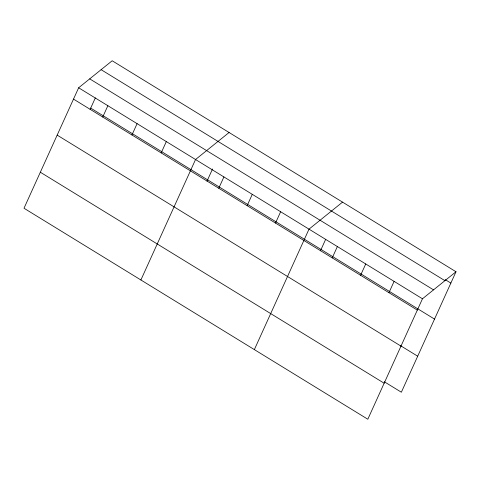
<?xml version="1.0" encoding="UTF-8"?>
<svg xmlns="http://www.w3.org/2000/svg" width="480" height="480" viewBox="0 0 480 480"><rect width="100%" height="100%" fill="white"/><g stroke="black" fill="none" stroke-linecap="round" stroke-linejoin="round"><path stroke-width="0.72" d="M78.642 87.78L24 208.242L367.818 419.238L422.466 298.782L456 271.758L112.182 60.762L78.642 87.78L422.466 298.782M90.09 109.452L95.328 97.908M102.732 117.042L107.868 105.714M131.952 134.976L137.094 123.648M161.178 152.91L166.314 141.588M140.898 279.978L195.54 159.522L229.08 132.504M206.994 181.188L212.538 168.972M218.766 188.256L223.908 176.928M247.134 205.662L252.27 194.334M275.502 223.068L280.638 211.74M254.358 349.608L309 229.152L342.54 202.128M320.454 250.818L325.686 239.28M332.232 257.886L337.368 246.558M360.594 275.292L365.73 263.964M388.962 292.698L394.098 281.37M456 271.758L401.358 392.22L384.336 381.774M445.188 279.606L450.864 283.086M101.112 69.678L444.93 280.674M89.712 78.864L433.53 289.866M90.702 108.102L434.526 319.098M73.506 99.108L417.324 310.104M400.674 345.762L417.696 356.208M57.168 135.12L400.992 346.122M40.338 172.224L384.156 383.226"/></g></svg>
